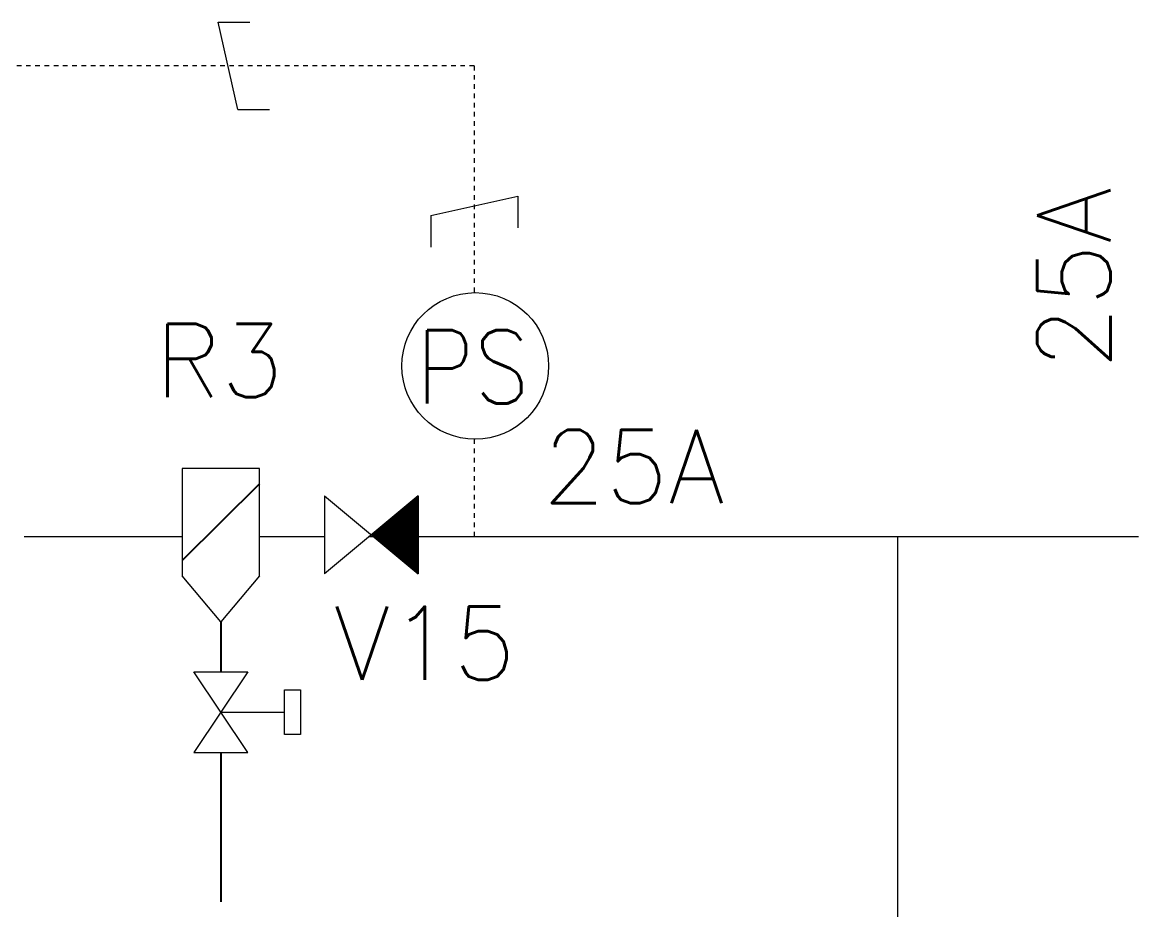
# Model space of a CAD drawing. Extents: x 475189 to 476029, y 1007718 to 1008015.
# Drawn here: x 475650.38 to 475674.39, y 1007788.45 to 1007807.66 of the extents above; entities that cross this region are included whole.
import ezdxf
from ezdxf.enums import TextEntityAlignment as Align

# ---------------------------------------------------------------- set-up
doc = ezdxf.new("R2010")
doc.units = 0
doc.header["$LTSCALE"] = 4
doc.header["$MEASUREMENT"] = 0
doc.linetypes.add('AUSGEZOGEN', pattern=[0])
doc.linetypes.add('HIDDEN', pattern=[0.375, 0.25, -0.125])
doc.layers.get('0').update_dxf_attribs({"linetype": 'CONTINUOUS', "lineweight": 0})
doc.layers.add('4', color=7, linetype='AUSGEZOGEN')
doc.layers.add('R.B', color=6, linetype='CONTINUOUS', lineweight=0)
doc.styles.add('ROMANS', font='ROMANS.SHX')

# ---------------------------------------------------------------- blocks, each defined once
blk = doc.blocks.new('A$C07fd2cc2')
at = {"color": 8, "linetype": 'Continuous'}
for p, q in [((2469.1, 7971.9), (2533.9, 7971.9)), ((2509, 7793.6), (2469.1, 7971.9)), ((2509, 7793.6), (2573.7, 7793.6)), ((2903.6, 7576.4), (3081.9, 7616.2)), ((3081.9, 7616.2), (3081.9, 7551.4)), ((2903.6, 7576.4), (2903.6, 7511.6)), ((2789.6, 6916.9), (2865.7, 6993)), ((2789.7, 6916.8), (2866.7, 6993.9)), ((2789.8, 6916.7), (2867.8, 6994.8)), ((2789.9, 6916.6), (2868.9, 6995.6)), ((2790, 6916.6), (2869.9, 6996.5)), ((2790.1, 6916.5), (2871, 6997.4)), ((2790.2, 6916.3), (2873.1, 6999.2)), ((2790.2, 6916.4), (2872, 6998.3)), ((2790.3, 6916.2), (2874.2, 7000.1)), ((2790.4, 6916.2), (2875.2, 7000.9)), ((2790.5, 6916.1), (2876.3, 7001.8)), ((2790.6, 6916), (2877.3, 7002.7)), ((2790.7, 6915.9), (2878, 7003.1)), ((2790.8, 6915.8), (2878, 7003)), ((2790.9, 6915.8), (2878, 7002.8)), ((2791, 6915.7), (2878, 7002.6)), ((2791.1, 6915.6), (2878, 7002.4)), ((2791.2, 6915.5), (2878, 7002.3)), ((2791.3, 6915.4), (2878, 7002.1)), ((2791.4, 6915.3), (2878, 7001.9)), ((2791.5, 6915.3), (2878, 7001.7)), ((2791.6, 6915.2), (2878, 7001.6)), ((2791.7, 6915.1), (2878, 7001.4)), ((2791.8, 6915), (2878, 7001.2)), ((2791.9, 6914.9), (2878, 7001)), ((2792, 6914.9), (2878, 7000.8)), ((2792.1, 6914.8), (2878, 7000.7)), ((2792.2, 6914.7), (2878, 7000.5)), ((2792.3, 6914.6), (2878, 7000.3)), ((2792.4, 6914.5), (2878, 7000.1)), ((2792.5, 6914.5), (2878, 7000)), ((2792.6, 6914.4), (2878, 6999.8)), ((2792.7, 6914.3), (2878, 6999.6)), ((2792.8, 6914.2), (2878, 6999.4)), ((2792.9, 6914.1), (2878, 6999.3)), ((2792.9, 6914.1), (2878, 6999.1)), ((2793, 6914), (2878, 6998.9)), ((2793.1, 6913.9), (2878, 6998.7)), ((2793.2, 6913.8), (2878, 6998.5)), ((2793.3, 6913.7), (2878, 6998.4)), ((2793.4, 6913.7), (2878, 6998.2)), ((2793.5, 6913.6), (2878, 6998)), ((2793.6, 6913.5), (2878, 6997.8)), ((2793.7, 6913.4), (2878, 6997.7)), ((2793.8, 6913.3), (2878, 6997.5)), ((2793.9, 6913.3), (2878, 6997.3)), ((2794, 6913.2), (2878, 6997.1)), ((2794.1, 6913.1), (2878, 6997)), ((2794.2, 6913), (2878, 6996.8)), ((2794.3, 6912.9), (2878, 6996.6)), ((2794.4, 6912.9), (2878, 6996.4)), ((2794.5, 6912.8), (2878, 6996.2)), ((2794.6, 6912.7), (2878, 6996.1)), ((2794.7, 6912.6), (2878, 6995.9)), ((2794.8, 6912.5), (2878, 6995.7)), ((2794.9, 6912.5), (2878, 6995.5)), ((2795, 6912.4), (2878, 6995.4)), ((2795.1, 6912.3), (2878, 6995.2)), ((2795.2, 6912.2), (2878, 6995)), ((2795.3, 6912.1), (2878, 6994.8)), ((2795.4, 6912.1), (2878, 6994.7)), ((2795.5, 6912), (2878, 6994.5)), ((2795.6, 6911.9), (2878, 6994.3)), ((2795.6, 6911.8), (2878, 6994.1)), ((2795.7, 6911.7), (2878, 6994)), ((2795.8, 6911.7), (2878, 6993.8)), ((2795.9, 6911.6), (2878, 6993.6)), ((2796, 6911.5), (2878, 6993.4)), ((2796.1, 6911.4), (2878, 6993.2)), ((2796.2, 6911.3), (2878, 6993.1)), ((2796.3, 6911.3), (2878, 6992.9)), ((2796.4, 6911.2), (2878, 6992.7)), ((2796.5, 6911.1), (2878, 6992.5)), ((2787.1, 6919), (2838.1, 6970)), ((2787.2, 6918.9), (2839.2, 6970.9)), ((2787.3, 6918.8), (2840.2, 6971.8)), ((2787.4, 6918.7), (2841.3, 6972.7)), ((2787.5, 6918.6), (2843.4, 6974.4)), ((2787.5, 6918.6), (2842.3, 6973.5)), ((2787.6, 6918.5), (2844.5, 6975.3)), ((2787.7, 6918.4), (2845.5, 6976.2)), ((2787.8, 6918.3), (2846.6, 6977.1)), ((2787.9, 6918.2), (2847.7, 6978)), ((2788, 6918.2), (2848.7, 6978.8)), ((2788.1, 6918.1), (2849.8, 6979.7)), ((2788.2, 6918), (2850.8, 6980.6)), ((2788.3, 6917.9), (2851.9, 6981.5)), ((2788.4, 6917.8), (2853, 6982.4)), ((2788.5, 6917.8), (2854, 6983.3)), ((2788.6, 6917.7), (2855.1, 6984.1)), ((2788.7, 6917.6), (2856.1, 6985)), ((2788.8, 6917.5), (2857.2, 6985.9)), ((2788.9, 6917.4), (2858.3, 6986.8)), ((2789, 6917.4), (2859.3, 6987.7)), ((2789.1, 6917.3), (2860.4, 6988.6)), ((2789.2, 6917.2), (2861.4, 6989.4)), ((2789.3, 6917.1), (2862.5, 6990.3)), ((2789.4, 6917), (2863.6, 6991.2)), ((2789.5, 6917), (2864.6, 6992.1)), ((2796.6, 6911), (2878, 6992.4)), ((2796.7, 6910.9), (2878, 6992.2)), ((2796.8, 6910.8), (2878, 6992)), ((2796.9, 6910.8), (2878, 6991.8)), ((2797, 6910.7), (2878, 6991.7)), ((2797.1, 6910.6), (2878, 6991.5)), ((2797.2, 6910.5), (2878, 6991.3)), ((2797.3, 6910.4), (2878, 6991.1)), ((2797.4, 6910.4), (2878, 6990.9)), ((2797.5, 6910.3), (2878, 6990.8)), ((2797.6, 6910.2), (2878, 6990.6)), ((2797.7, 6910.1), (2878, 6990.4)), ((2797.8, 6910), (2878, 6990.2)), ((2797.9, 6910), (2878, 6990.1)), ((2798, 6909.9), (2878, 6989.9)), ((2798.1, 6909.8), (2878, 6989.7)), ((2798.2, 6909.7), (2878, 6989.5)), ((2798.3, 6909.6), (2878, 6989.4)), ((2798.3, 6909.6), (2878, 6989.2)), ((2798.4, 6909.5), (2878, 6989)), ((2798.5, 6909.4), (2878, 6988.8)), ((2798.6, 6909.3), (2878, 6988.6)), ((2798.7, 6909.2), (2878, 6988.5)), ((2798.8, 6909.2), (2878, 6988.3)), ((2798.9, 6909.1), (2878, 6988.1)), ((2799, 6909), (2878, 6987.9)), ((2799.1, 6908.9), (2878, 6987.8)), ((2799.2, 6908.8), (2878, 6987.6)), ((2799.3, 6908.8), (2878, 6987.4)), ((2799.4, 6908.7), (2878, 6987.2)), ((2799.5, 6908.6), (2878, 6987.1)), ((2799.6, 6908.5), (2878, 6986.9)), ((2799.7, 6908.4), (2878, 6986.7)), ((2799.8, 6908.4), (2878, 6986.5)), ((2799.9, 6908.3), (2878, 6986.3)), ((2800, 6908.2), (2878, 6986.2)), ((2800.1, 6908.1), (2878, 6986)), ((2800.2, 6908), (2878, 6985.8)), ((2800.3, 6908), (2878, 6985.6)), ((2800.4, 6907.9), (2878, 6985.5)), ((2800.5, 6907.8), (2878, 6985.3)), ((2800.6, 6907.7), (2878, 6985.1)), ((2800.7, 6907.6), (2878, 6984.9)), ((2800.8, 6907.6), (2878, 6984.8)), ((2800.9, 6907.5), (2878, 6984.6)), ((2801, 6907.4), (2878, 6984.4)), ((2801, 6907.3), (2878, 6984.2)), ((2801.1, 6907.2), (2878, 6984.1)), ((2801.2, 6907.2), (2878, 6983.9)), ((2801.3, 6907.1), (2878, 6983.7)), ((2801.4, 6907), (2878, 6983.5)), ((2801.5, 6906.9), (2878, 6983.3)), ((2801.6, 6906.8), (2878, 6983.2)), ((2801.7, 6906.8), (2878, 6983)), ((2801.8, 6906.7), (2878, 6982.8)), ((2801.9, 6906.6), (2878, 6982.6)), ((2802, 6906.5), (2878, 6982.5)), ((2802.1, 6906.4), (2878, 6982.3)), ((2802.2, 6906.3), (2878, 6982.1)), ((2802.3, 6906.3), (2878, 6981.9)), ((2802.4, 6906.2), (2878, 6981.8)), ((2802.5, 6906.1), (2878, 6981.6)), ((2802.6, 6906), (2878, 6981.4)), ((2802.7, 6905.9), (2878, 6981.2)), ((2802.8, 6905.9), (2878, 6981)), ((2802.9, 6905.8), (2878, 6980.9)), ((2803, 6905.7), (2878, 6980.7)), ((2803.1, 6905.6), (2878, 6980.5)), ((2803.2, 6905.5), (2878, 6980.3)), ((2803.3, 6905.5), (2878, 6980.2)), ((2803.4, 6905.4), (2878, 6980)), ((2803.5, 6905.3), (2878, 6979.8)), ((2803.6, 6905.2), (2878, 6979.6)), ((2803.7, 6905.1), (2878, 6979.5)), ((2803.7, 6905.1), (2878, 6979.3)), ((2803.8, 6905), (2878, 6979.1)), ((2803.9, 6904.9), (2878, 6978.9)), ((2804, 6904.8), (2878, 6978.7)), ((2804.1, 6904.7), (2878, 6978.6)), ((2804.2, 6904.7), (2878, 6978.4)), ((2804.3, 6904.6), (2878, 6978.2)), ((2804.4, 6904.5), (2878, 6978)), ((2804.5, 6904.4), (2878, 6977.9)), ((2804.6, 6904.3), (2878, 6977.7)), ((2804.7, 6904.3), (2878, 6977.5)), ((2804.8, 6904.2), (2878, 6977.3)), ((2804.9, 6904.1), (2878, 6977.2)), ((2805, 6904), (2878, 6977)), ((2805.1, 6903.9), (2878, 6976.8)), ((2805.2, 6903.9), (2878, 6976.6)), ((2805.3, 6903.8), (2878, 6976.4)), ((2805.4, 6903.7), (2878, 6976.3)), ((2805.5, 6903.6), (2878, 6976.1)), ((2805.6, 6903.5), (2878, 6975.9)), ((2805.7, 6903.5), (2878, 6975.7)), ((2805.8, 6903.4), (2878, 6975.6)), ((2805.9, 6903.3), (2878, 6975.4)), ((2806, 6903.2), (2878, 6975.2)), ((2806.1, 6903.1), (2878, 6975)), ((2806.2, 6903.1), (2878, 6974.9)), ((2806.3, 6903), (2878, 6974.7)), ((2806.4, 6902.9), (2878, 6974.5)), ((2806.4, 6902.8), (2878, 6974.3)), ((2806.5, 6902.7), (2878, 6974.2)), ((2806.6, 6902.7), (2878, 6974)), ((2806.7, 6902.6), (2878, 6973.8)), ((2806.8, 6902.5), (2878, 6973.6)), ((2806.9, 6902.4), (2878, 6973.4)), ((2807, 6902.3), (2878, 6973.3)), ((2807.1, 6902.3), (2878, 6973.1)), ((2807.2, 6902.2), (2878, 6972.9)), ((2807.3, 6902.1), (2878, 6972.7)), ((2807.4, 6902), (2878, 6972.6)), ((2807.5, 6901.9), (2878, 6972.4)), ((2807.6, 6901.8), (2878, 6972.2)), ((2807.7, 6901.8), (2878, 6972)), ((2807.8, 6901.7), (2878, 6971.9)), ((2807.9, 6901.6), (2878, 6971.7)), ((2808, 6901.5), (2878, 6971.5)), ((2808.1, 6901.4), (2878, 6971.3)), ((2808.2, 6901.4), (2878, 6971.1)), ((2808.3, 6901.3), (2878, 6971)), ((2808.4, 6901.2), (2878, 6970.8)), ((2808.5, 6901.1), (2878, 6970.6)), ((2808.6, 6901), (2878, 6970.4)), ((2808.7, 6901), (2878, 6970.3)), ((2808.8, 6900.9), (2878, 6970.1)), ((2808.9, 6900.8), (2878, 6969.9)), ((2809, 6900.7), (2878, 6969.7)), ((2784.7, 6921), (2811.6, 6947.9)), ((2784.8, 6920.8), (2813.7, 6949.7)), ((2784.8, 6920.9), (2812.6, 6948.8)), ((2784.9, 6920.7), (2814.8, 6950.6)), ((2785, 6920.7), (2815.8, 6951.4)), ((2785.1, 6920.6), (2816.9, 6952.3)), ((2785.2, 6920.5), (2818, 6953.2)), ((2785.3, 6920.4), (2819, 6954.1)), ((2785.4, 6920.3), (2820.1, 6955)), ((2785.5, 6920.2), (2821.1, 6955.9)), ((2785.6, 6920.2), (2822.2, 6956.7)), ((2785.7, 6920.1), (2823.3, 6957.6)), ((2785.8, 6920), (2824.3, 6958.5)), ((2785.9, 6919.9), (2825.4, 6959.4)), ((2786, 6919.8), (2826.4, 6960.3)), ((2786.1, 6919.8), (2827.5, 6961.2)), ((2786.2, 6919.7), (2828.6, 6962)), ((2786.3, 6919.6), (2829.6, 6962.9)), ((2786.4, 6919.5), (2830.7, 6963.8)), ((2786.5, 6919.4), (2831.7, 6964.7)), ((2786.6, 6919.4), (2832.8, 6965.6)), ((2786.7, 6919.3), (2833.9, 6966.5)), ((2786.8, 6919.2), (2834.9, 6967.4)), ((2786.9, 6919.1), (2836, 6968.2)), ((2787, 6919), (2837, 6969.1)), ((2809.1, 6900.6), (2878, 6969.6)), ((2809.1, 6900.6), (2878, 6969.4)), ((2809.2, 6900.5), (2878, 6969.2)), ((2809.3, 6900.4), (2878, 6969)), ((2809.4, 6900.3), (2878, 6968.8)), ((2809.5, 6900.2), (2878, 6968.7)), ((2809.6, 6900.2), (2878, 6968.5)), ((2809.7, 6900.1), (2878, 6968.3)), ((2809.8, 6900), (2878, 6968.1)), ((2809.9, 6899.9), (2878, 6968)), ((2810, 6899.8), (2878, 6967.8)), ((2810.1, 6899.8), (2878, 6967.6)), ((2810.2, 6899.7), (2878, 6967.4)), ((2810.3, 6899.6), (2878, 6967.3)), ((2810.4, 6899.5), (2878, 6967.1)), ((2810.5, 6899.4), (2878, 6966.9)), ((2810.6, 6899.4), (2878, 6966.7)), ((2810.7, 6899.3), (2878, 6966.5)), ((2810.8, 6899.2), (2878, 6966.4)), ((2810.9, 6899.1), (2878, 6966.2)), ((2811, 6899), (2878, 6966)), ((2811.1, 6899), (2878, 6965.8)), ((2811.2, 6898.9), (2878, 6965.7)), ((2811.3, 6898.8), (2878, 6965.5)), ((2811.4, 6898.7), (2878, 6965.3)), ((2811.5, 6898.6), (2878, 6965.1)), ((2811.6, 6898.6), (2878, 6965)), ((2811.7, 6898.5), (2878, 6964.8)), ((2811.8, 6898.4), (2878, 6964.6)), ((2811.8, 6898.3), (2878, 6964.4)), ((2811.9, 6898.2), (2878, 6964.3)), ((2812, 6898.2), (2878, 6964.1)), ((2812.1, 6898.1), (2878, 6963.9)), ((2812.2, 6898), (2878, 6963.7)), ((2812.3, 6897.9), (2878, 6963.5)), ((2812.4, 6897.8), (2878, 6963.4)), ((2812.5, 6897.8), (2878, 6963.2)), ((2812.6, 6897.7), (2878, 6963)), ((2812.7, 6897.6), (2878, 6962.8)), ((2812.8, 6897.5), (2878, 6962.7)), ((2812.9, 6897.4), (2878, 6962.5)), ((2813, 6897.3), (2878, 6962.3)), ((2813.1, 6897.3), (2878, 6962.1)), ((2813.2, 6897.2), (2878, 6962)), ((2813.3, 6897.1), (2878, 6961.8)), ((2813.4, 6897), (2878, 6961.6)), ((2813.5, 6896.9), (2878, 6961.4)), ((2813.6, 6896.9), (2878, 6961.2)), ((2813.7, 6896.8), (2878, 6961.1)), ((2813.8, 6896.7), (2878, 6960.9)), ((2813.9, 6896.6), (2878, 6960.7)), ((2814, 6896.5), (2878, 6960.5)), ((2814.1, 6896.5), (2878, 6960.4)), ((2814.2, 6896.4), (2878, 6960.2)), ((2814.3, 6896.3), (2878, 6960)), ((2814.4, 6896.2), (2878, 6959.8)), ((2814.4, 6896.1), (2878, 6959.7)), ((2814.5, 6896.1), (2878, 6959.5)), ((2814.6, 6896), (2878, 6959.3)), ((2814.7, 6895.9), (2878, 6959.1)), ((2814.8, 6895.8), (2878, 6958.9)), ((2814.9, 6895.7), (2878, 6958.8)), ((2815, 6895.7), (2878, 6958.6)), ((2815.1, 6895.6), (2878, 6958.4)), ((2815.2, 6895.5), (2878, 6958.2)), ((2815.3, 6895.4), (2878, 6958.1)), ((2815.4, 6895.3), (2878, 6957.9)), ((2815.5, 6895.3), (2878, 6957.7)), ((2815.6, 6895.2), (2878, 6957.5)), ((2815.7, 6895.1), (2878, 6957.4)), ((2815.8, 6895), (2878, 6957.2)), ((2815.9, 6894.9), (2878, 6957)), ((2816, 6894.9), (2878, 6956.8)), ((2816.1, 6894.8), (2878, 6956.7)), ((2816.2, 6894.7), (2878, 6956.5)), ((2816.3, 6894.6), (2878, 6956.3)), ((2816.4, 6894.5), (2878, 6956.1)), ((2816.5, 6894.5), (2878, 6955.9)), ((2816.6, 6894.4), (2878, 6955.8)), ((2816.7, 6894.3), (2878, 6955.6)), ((2816.8, 6894.2), (2878, 6955.4)), ((2816.9, 6894.1), (2878, 6955.2)), ((2817, 6894.1), (2878, 6955.1)), ((2817.1, 6894), (2878, 6954.9)), ((2817.1, 6893.9), (2878, 6954.7)), ((2817.2, 6893.8), (2878, 6954.5)), ((2817.3, 6893.7), (2878, 6954.4)), ((2817.4, 6893.7), (2878, 6954.2)), ((2817.5, 6893.6), (2878, 6954)), ((2817.6, 6893.5), (2878, 6953.8)), ((2817.7, 6893.4), (2878, 6953.6)), ((2817.8, 6893.3), (2878, 6953.5)), ((2817.9, 6893.3), (2878, 6953.3)), ((2818, 6893.2), (2878, 6953.1)), ((2818.1, 6893.1), (2878, 6952.9)), ((2818.2, 6893), (2878, 6952.8)), ((2818.3, 6892.9), (2878, 6952.6)), ((2818.4, 6892.8), (2878, 6952.4)), ((2818.5, 6892.8), (2878, 6952.2)), ((2818.6, 6892.7), (2878, 6952.1)), ((2818.7, 6892.6), (2878, 6951.9)), ((2818.8, 6892.5), (2878, 6951.7)), ((2818.9, 6892.4), (2878, 6951.5)), ((2819, 6892.4), (2878, 6951.3)), ((2819.1, 6892.3), (2878, 6951.2)), ((2819.2, 6892.2), (2878, 6951)), ((2819.3, 6892.1), (2878, 6950.8)), ((2819.4, 6892), (2878, 6950.6)), ((2819.5, 6892), (2878, 6950.5)), ((2819.6, 6891.9), (2878, 6950.3)), ((2819.7, 6891.8), (2878, 6950.1)), ((2819.8, 6891.7), (2878, 6949.9)), ((2819.8, 6891.6), (2878, 6949.8)), ((2819.9, 6891.6), (2878, 6949.6)), ((2820, 6891.5), (2878, 6949.4)), ((2820.1, 6891.4), (2878, 6949.2)), ((2820.2, 6891.3), (2878, 6949)), ((2820.3, 6891.2), (2878, 6948.9)), ((2820.4, 6891.2), (2878, 6948.7)), ((2820.5, 6891.1), (2878, 6948.5)), ((2820.6, 6891), (2878, 6948.3)), ((2820.7, 6890.9), (2878, 6948.2)), ((2820.8, 6890.8), (2878, 6948)), ((2820.9, 6890.8), (2878, 6947.8)), ((2821, 6890.7), (2878, 6947.6)), ((2821.1, 6890.6), (2878, 6947.5)), ((2821.2, 6890.5), (2878, 6947.3)), ((2821.3, 6890.4), (2878, 6947.1)), ((2782.1, 6923.1), (2784, 6924.9)), ((2782.2, 6923), (2785.1, 6925.8)), ((2782.3, 6922.9), (2786.1, 6926.7)), ((2782.4, 6922.8), (2787.2, 6927.6)), ((2782.5, 6922.7), (2788.3, 6928.5)), ((2782.6, 6922.7), (2789.3, 6929.3)), ((2782.7, 6922.6), (2790.4, 6930.2)), ((2782.8, 6922.5), (2791.4, 6931.1)), ((2782.9, 6922.4), (2792.5, 6932)), ((2783, 6922.3), (2793.6, 6932.9)), ((2783.1, 6922.3), (2794.6, 6933.8)), ((2783.2, 6922.2), (2795.7, 6934.6)), ((2783.3, 6922.1), (2796.7, 6935.5)), ((2783.4, 6922), (2797.8, 6936.4)), ((2783.5, 6921.9), (2798.9, 6937.3)), ((2783.6, 6921.9), (2799.9, 6938.2)), ((2783.7, 6921.8), (2801, 6939.1)), ((2783.8, 6921.7), (2802, 6940)), ((2783.9, 6921.6), (2803.1, 6940.8)), ((2784, 6921.5), (2804.2, 6941.7)), ((2784.1, 6921.5), (2805.2, 6942.6)), ((2784.2, 6921.4), (2806.3, 6943.5)), ((2784.3, 6921.3), (2807.3, 6944.4)), ((2784.4, 6921.2), (2808.4, 6945.3)), ((2784.5, 6921.1), (2809.5, 6946.1)), ((2784.6, 6921.1), (2810.5, 6947)), ((2821.4, 6890.4), (2878, 6946.9)), ((2821.5, 6890.3), (2878, 6946.8)), ((2821.6, 6890.2), (2878, 6946.6)), ((2821.7, 6890.1), (2878, 6946.4)), ((2821.8, 6890), (2878, 6946.2)), ((2821.9, 6890), (2878, 6946)), ((2822, 6889.9), (2878, 6945.9)), ((2822.1, 6889.8), (2878, 6945.7)), ((2822.2, 6889.7), (2878, 6945.5)), ((2822.3, 6889.6), (2878, 6945.3)), ((2822.4, 6889.6), (2878, 6945.2)), ((2822.5, 6889.5), (2878, 6945)), ((2822.5, 6889.4), (2878, 6944.8)), ((2822.6, 6889.3), (2878, 6944.6)), ((2822.7, 6889.2), (2878, 6944.5)), ((2822.8, 6889.2), (2878, 6944.3)), ((2822.9, 6889.1), (2878, 6944.1)), ((2823, 6889), (2878, 6943.9)), ((2823.1, 6888.9), (2878, 6943.7)), ((2823.2, 6888.8), (2878, 6943.6)), ((2823.3, 6888.8), (2878, 6943.4)), ((2823.4, 6888.7), (2878, 6943.2)), ((2823.5, 6888.6), (2878, 6943)), ((2823.6, 6888.5), (2878, 6942.9)), ((2823.7, 6888.4), (2878, 6942.7)), ((2823.8, 6888.3), (2878, 6942.5)), ((2823.9, 6888.3), (2878, 6942.3)), ((2824, 6888.2), (2878, 6942.2)), ((2824.1, 6888.1), (2878, 6942)), ((2824.2, 6888), (2878, 6941.8)), ((2824.3, 6887.9), (2878, 6941.6)), ((2824.4, 6887.9), (2878, 6941.4)), ((2824.5, 6887.8), (2878, 6941.3)), ((2824.6, 6887.7), (2878, 6941.1)), ((2824.7, 6887.6), (2878, 6940.9)), ((2824.8, 6887.5), (2878, 6940.7)), ((2824.9, 6887.5), (2878, 6940.6)), ((2825, 6887.4), (2878, 6940.4)), ((2825.1, 6887.3), (2878, 6940.2)), ((2825.2, 6887.2), (2878, 6940)), ((2825.2, 6887.1), (2878, 6939.9)), ((2825.3, 6887.1), (2878, 6939.7)), ((2825.4, 6887), (2878, 6939.5)), ((2825.5, 6886.9), (2878, 6939.3)), ((2825.6, 6886.8), (2878, 6939.1)), ((2825.7, 6886.7), (2878, 6939)), ((2825.8, 6886.7), (2878, 6938.8)), ((2825.9, 6886.6), (2878, 6938.6)), ((2826, 6886.5), (2878, 6938.4)), ((2826.1, 6886.4), (2878, 6938.3)), ((2826.2, 6886.3), (2878, 6938.1)), ((2826.3, 6886.3), (2878, 6937.9)), ((2826.4, 6886.2), (2878, 6937.7)), ((2826.5, 6886.1), (2878, 6937.6)), ((2826.6, 6886), (2878, 6937.4)), ((2826.7, 6885.9), (2878, 6937.2)), ((2826.8, 6885.9), (2878, 6937)), ((2826.9, 6885.8), (2878, 6936.9)), ((2827, 6885.7), (2878, 6936.7)), ((2827.1, 6885.6), (2878, 6936.5)), ((2827.2, 6885.5), (2878, 6936.3)), ((2827.3, 6885.5), (2878, 6936.1)), ((2827.4, 6885.4), (2878, 6936)), ((2827.5, 6885.3), (2878, 6935.8)), ((2827.6, 6885.2), (2878, 6935.6)), ((2827.7, 6885.1), (2878, 6935.4)), ((2827.8, 6885.1), (2878, 6935.3)), ((2827.9, 6885), (2878, 6935.1)), ((2827.9, 6884.9), (2878, 6934.9)), ((2828, 6884.8), (2878, 6934.7)), ((2828.1, 6884.7), (2878, 6934.6)), ((2828.2, 6884.7), (2878, 6934.4)), ((2828.3, 6884.6), (2878, 6934.2)), ((2828.4, 6884.5), (2878, 6934)), ((2828.5, 6884.4), (2878, 6933.8)), ((2828.6, 6884.3), (2878, 6933.7)), ((2828.7, 6884.3), (2878, 6933.5)), ((2828.8, 6884.2), (2878, 6933.3)), ((2828.9, 6884.1), (2878, 6933.1)), ((2829, 6884), (2878, 6933)), ((2829.1, 6883.9), (2878, 6932.8)), ((2829.2, 6883.8), (2878, 6932.6)), ((2829.3, 6883.8), (2878, 6932.4)), ((2829.4, 6883.7), (2878, 6932.3)), ((2829.5, 6883.6), (2878, 6932.1)), ((2829.6, 6883.5), (2878, 6931.9)), ((2829.7, 6883.4), (2878, 6931.7)), ((2829.8, 6883.4), (2878, 6931.5)), ((2829.9, 6883.3), (2878, 6931.4)), ((2830, 6883.2), (2878, 6931.2)), ((2830.1, 6883.1), (2878, 6931)), ((2830.2, 6883), (2878, 6930.8)), ((2830.3, 6883), (2878, 6930.7)), ((2830.4, 6882.9), (2878, 6930.5)), ((2830.5, 6882.8), (2878, 6930.3)), ((2830.6, 6882.7), (2878, 6930.1)), ((2830.6, 6882.6), (2878, 6930)), ((2830.7, 6882.6), (2878, 6929.8)), ((2830.8, 6882.5), (2878, 6929.6)), ((2830.9, 6882.4), (2878, 6929.4)), ((2831, 6882.3), (2878, 6929.3)), ((2831.1, 6882.2), (2878, 6929.1)), ((2831.2, 6882.2), (2878, 6928.9)), ((2831.3, 6882.1), (2878, 6928.7)), ((2831.4, 6882), (2878, 6928.5)), ((2831.5, 6881.9), (2878, 6928.4)), ((2831.6, 6881.8), (2878, 6928.2)), ((2831.7, 6881.8), (2878, 6928)), ((2831.8, 6881.7), (2878, 6927.8)), ((2831.9, 6881.6), (2878, 6927.7)), ((2832, 6881.5), (2878, 6927.5)), ((2832.1, 6881.4), (2878, 6927.3)), ((2832.2, 6881.4), (2878, 6927.1)), ((2832.3, 6881.3), (2878, 6927)), ((2832.4, 6881.2), (2878, 6926.8)), ((2832.5, 6881.1), (2878, 6926.6)), ((2832.6, 6881), (2878, 6926.4)), ((2832.7, 6881), (2878, 6926.2)), ((2832.8, 6880.9), (2878, 6926.1)), ((2832.9, 6880.8), (2878, 6925.9)), ((2833, 6880.7), (2878, 6925.7)), ((2833.1, 6880.6), (2878, 6925.5)), ((2833.2, 6880.6), (2878, 6925.4)), ((2833.3, 6880.5), (2878, 6925.2)), ((2833.3, 6880.4), (2878, 6925)), ((2833.4, 6880.3), (2878, 6924.8)), ((2833.5, 6880.2), (2878, 6924.7)), ((2833.6, 6880.2), (2878, 6924.5)), ((2782.1, 6923.1), (2783, 6924)), ((2833.7, 6880.1), (2878, 6924.3)), ((2833.8, 6880), (2878, 6924.1)), ((2833.9, 6879.9), (2878, 6923.9)), ((2834, 6879.8), (2878, 6923.8)), ((2834.1, 6879.8), (2878, 6923.6)), ((2834.2, 6879.7), (2878, 6923.4)), ((2834.3, 6879.6), (2878, 6923.2)), ((2834.4, 6879.5), (2878, 6923.1)), ((2834.5, 6879.4), (2878, 6922.9)), ((2834.6, 6879.4), (2878, 6922.7)), ((2834.7, 6879.3), (2878, 6922.5)), ((2834.8, 6879.2), (2878, 6922.4)), ((2834.9, 6879.1), (2878, 6922.2)), ((2835, 6879), (2878, 6922)), ((2835.1, 6878.9), (2878, 6921.8)), ((2835.2, 6878.9), (2878, 6921.6)), ((2835.3, 6878.8), (2878, 6921.5)), ((2835.4, 6878.7), (2878, 6921.3)), ((2835.5, 6878.6), (2878, 6921.1)), ((2835.6, 6878.5), (2878, 6920.9)), ((2835.7, 6878.5), (2878, 6920.8)), ((2835.8, 6878.4), (2878, 6920.6)), ((2835.9, 6878.3), (2878, 6920.4)), ((2836, 6878.2), (2878, 6920.2)), ((2836, 6878.1), (2878, 6920.1)), ((2836.1, 6878.1), (2878, 6919.9)), ((2836.2, 6878), (2878, 6919.7)), ((2836.3, 6877.9), (2878, 6919.5)), ((2836.4, 6877.8), (2878, 6919.4)), ((2836.5, 6877.7), (2878, 6919.2)), ((2836.6, 6877.7), (2878, 6919)), ((2836.7, 6877.6), (2878, 6918.8)), ((2836.8, 6877.5), (2878, 6918.6)), ((2836.9, 6877.4), (2878, 6918.5)), ((2837, 6877.3), (2878, 6918.3)), ((2837.1, 6877.3), (2878, 6918.1)), ((2837.2, 6877.2), (2878, 6917.9)), ((2837.3, 6877.1), (2878, 6917.8)), ((2837.4, 6877), (2878, 6917.6)), ((2837.5, 6876.9), (2878, 6917.4)), ((2837.6, 6876.9), (2878, 6917.2)), ((2837.7, 6876.8), (2878, 6917.1)), ((2837.8, 6876.7), (2878, 6916.9)), ((2837.9, 6876.6), (2878, 6916.7)), ((2838, 6876.5), (2878, 6916.5)), ((2838.1, 6876.5), (2878, 6916.3)), ((2838.2, 6876.4), (2878, 6916.2)), ((2838.3, 6876.3), (2878, 6916)), ((2838.4, 6876.2), (2878, 6915.8)), ((2838.5, 6876.1), (2878, 6915.6)), ((2838.6, 6876.1), (2878, 6915.5)), ((2838.7, 6876), (2878, 6915.3)), ((2838.7, 6875.9), (2878, 6915.1)), ((2838.8, 6875.8), (2878, 6914.9)), ((2838.9, 6875.7), (2878, 6914.8)), ((2839, 6875.7), (2878, 6914.6)), ((2839.1, 6875.6), (2878, 6914.4)), ((2839.2, 6875.5), (2878, 6914.2)), ((2839.3, 6875.4), (2878, 6914)), ((2839.4, 6875.3), (2878, 6913.9)), ((2839.5, 6875.3), (2878, 6913.7)), ((2839.6, 6875.2), (2878, 6913.5)), ((2839.7, 6875.1), (2878, 6913.3)), ((2839.8, 6875), (2878, 6913.2)), ((2839.9, 6874.9), (2878, 6913)), ((2840, 6874.9), (2878, 6912.8)), ((2840.1, 6874.8), (2878, 6912.6)), ((2840.2, 6874.7), (2878, 6912.5)), ((2840.3, 6874.6), (2878, 6912.3)), ((2840.4, 6874.5), (2878, 6912.1)), ((2840.5, 6874.4), (2878, 6911.9)), ((2840.6, 6874.4), (2878, 6911.7)), ((2840.7, 6874.3), (2878, 6911.6)), ((2840.8, 6874.2), (2878, 6911.4)), ((2840.9, 6874.1), (2878, 6911.2)), ((2841, 6874), (2878, 6911)), ((2841.1, 6874), (2878, 6910.9)), ((2841.2, 6873.9), (2878, 6910.7)), ((2841.3, 6873.8), (2878, 6910.5)), ((2841.4, 6873.7), (2878, 6910.3)), ((2841.4, 6873.6), (2878, 6910.2)), ((2841.5, 6873.6), (2878, 6910)), ((2841.6, 6873.5), (2878, 6909.8)), ((2841.7, 6873.4), (2878, 6909.6)), ((2841.8, 6873.3), (2878, 6909.5)), ((2841.9, 6873.2), (2878, 6909.3)), ((2842, 6873.2), (2878, 6909.1)), ((2842.1, 6873.1), (2878, 6908.9)), ((2842.2, 6873), (2878, 6908.7)), ((2842.3, 6872.9), (2878, 6908.6)), ((2842.4, 6872.8), (2878, 6908.4)), ((2842.5, 6872.8), (2878, 6908.2)), ((2842.6, 6872.7), (2878, 6908)), ((2842.7, 6872.6), (2878, 6907.9)), ((2842.8, 6872.5), (2878, 6907.7)), ((2842.9, 6872.4), (2878, 6907.5)), ((2843, 6872.4), (2878, 6907.3)), ((2843.1, 6872.3), (2878, 6907.2)), ((2843.2, 6872.2), (2878, 6907)), ((2843.3, 6872.1), (2878, 6906.8)), ((2843.4, 6872), (2878, 6906.6)), ((2843.5, 6872), (2878, 6906.4)), ((2843.6, 6871.9), (2878, 6906.3)), ((2843.7, 6871.8), (2878, 6906.1)), ((2843.8, 6871.7), (2878, 6905.9)), ((2843.9, 6871.6), (2878, 6905.7)), ((2844, 6871.6), (2878, 6905.6)), ((2844.1, 6871.5), (2878, 6905.4)), ((2844.1, 6871.4), (2878, 6905.2)), ((2844.2, 6871.3), (2878, 6905)), ((2844.3, 6871.2), (2878, 6904.9)), ((2844.4, 6871.2), (2878, 6904.7)), ((2844.5, 6871.1), (2878, 6904.5)), ((2844.6, 6871), (2878, 6904.3)), ((2844.7, 6870.9), (2878, 6904.1)), ((2844.8, 6870.8), (2878, 6904)), ((2844.9, 6870.8), (2878, 6903.8)), ((2845, 6870.7), (2878, 6903.6)), ((2845.1, 6870.6), (2878, 6903.4)), ((2845.2, 6870.5), (2878, 6903.3)), ((2845.3, 6870.4), (2878, 6903.1)), ((2845.4, 6870.4), (2878, 6902.9)), ((2845.5, 6870.3), (2878, 6902.7)), ((2845.6, 6870.2), (2878, 6902.6)), ((2845.7, 6870.1), (2878, 6902.4)), ((2845.8, 6870), (2878, 6902.2)), ((2845.9, 6869.9), (2878, 6902)), ((2846, 6869.9), (2878, 6901.8)), ((2846.1, 6869.8), (2878, 6901.7)), ((2846.2, 6869.7), (2878, 6901.5)), ((2846.3, 6869.6), (2878, 6901.3)), ((2846.4, 6869.5), (2878, 6901.1)), ((2846.5, 6869.5), (2878, 6901)), ((2846.6, 6869.4), (2878, 6900.8)), ((2846.7, 6869.3), (2878, 6900.6)), ((2846.8, 6869.2), (2878, 6900.4)), ((2846.8, 6869.1), (2878, 6900.3)), ((2846.9, 6869.1), (2878, 6900.1)), ((2847, 6869), (2878, 6899.9)), ((2847.1, 6868.9), (2878, 6899.7)), ((2847.2, 6868.8), (2878, 6899.6)), ((2847.3, 6868.7), (2878, 6899.4)), ((2847.4, 6868.7), (2878, 6899.2)), ((2847.5, 6868.6), (2878, 6899)), ((2847.6, 6868.5), (2878, 6898.8)), ((2847.7, 6868.4), (2878, 6898.7)), ((2847.8, 6868.3), (2878, 6898.5)), ((2847.9, 6868.3), (2878, 6898.3)), ((2848, 6868.2), (2878, 6898.1)), ((2848.1, 6868.1), (2878, 6898)), ((2848.2, 6868), (2878, 6897.8)), ((2848.3, 6867.9), (2878, 6897.6)), ((2848.4, 6867.9), (2878, 6897.4)), ((2848.5, 6867.8), (2878, 6897.3)), ((2848.6, 6867.7), (2878, 6897.1)), ((2848.7, 6867.6), (2878, 6896.9)), ((2848.8, 6867.5), (2878, 6896.7)), ((2848.9, 6867.5), (2878, 6896.5)), ((2849, 6867.4), (2878, 6896.4)), ((2849.1, 6867.3), (2878, 6896.2)), ((2849.2, 6867.2), (2878, 6896)), ((2849.3, 6867.1), (2878, 6895.8)), ((2849.4, 6867.1), (2878, 6895.7)), ((2849.5, 6867), (2878, 6895.5)), ((2849.5, 6866.9), (2878, 6895.3)), ((2849.6, 6866.8), (2878, 6895.1)), ((2849.7, 6866.7), (2878, 6895)), ((2849.8, 6866.7), (2878, 6894.8)), ((2849.9, 6866.6), (2878, 6894.6)), ((2850, 6866.5), (2878, 6894.4)), ((2850.1, 6866.4), (2878, 6894.2)), ((2850.2, 6866.3), (2878, 6894.1)), ((2850.3, 6866.3), (2878, 6893.9)), ((2850.4, 6866.2), (2878, 6893.7)), ((2850.5, 6866.1), (2878, 6893.5)), ((2850.6, 6866), (2878, 6893.4)), ((2850.7, 6865.9), (2878, 6893.2)), ((2850.8, 6865.9), (2878, 6893)), ((2850.9, 6865.8), (2878, 6892.8)), ((2851, 6865.7), (2878, 6892.7)), ((2851.1, 6865.6), (2878, 6892.5)), ((2851.2, 6865.5), (2878, 6892.3)), ((2851.3, 6865.4), (2878, 6892.1)), ((2851.4, 6865.4), (2878, 6892)), ((2851.5, 6865.3), (2878, 6891.8)), ((2851.6, 6865.2), (2878, 6891.6)), ((2851.7, 6865.1), (2878, 6891.4)), ((2851.8, 6865), (2878, 6891.2)), ((2851.9, 6865), (2878, 6891.1)), ((2852, 6864.9), (2878, 6890.9)), ((2852.1, 6864.8), (2878, 6890.7)), ((2852.2, 6864.7), (2878, 6890.5)), ((2852.2, 6864.6), (2878, 6890.4)), ((2852.3, 6864.6), (2878, 6890.2)), ((2852.4, 6864.5), (2878, 6890)), ((2852.5, 6864.4), (2878, 6889.8)), ((2852.6, 6864.3), (2878, 6889.7)), ((2852.7, 6864.2), (2878, 6889.5)), ((2852.8, 6864.2), (2878, 6889.3)), ((2852.9, 6864.1), (2878, 6889.1)), ((2853, 6864), (2878, 6888.9)), ((2853.1, 6863.9), (2878, 6888.8)), ((2853.2, 6863.8), (2878, 6888.6)), ((2853.3, 6863.8), (2878, 6888.4)), ((2853.4, 6863.7), (2878, 6888.2)), ((2853.5, 6863.6), (2878, 6888.1)), ((2853.6, 6863.5), (2878, 6887.9)), ((2853.7, 6863.4), (2878, 6887.7)), ((2853.8, 6863.4), (2878, 6887.5)), ((2853.9, 6863.3), (2878, 6887.4)), ((2854, 6863.2), (2878, 6887.2)), ((2854.1, 6863.1), (2878, 6887)), ((2854.2, 6863), (2878, 6886.8)), ((2854.3, 6863), (2878, 6886.6)), ((2854.4, 6862.9), (2878, 6886.5)), ((2854.5, 6862.8), (2878, 6886.3)), ((2854.6, 6862.7), (2878, 6886.1)), ((2854.7, 6862.6), (2878, 6885.9)), ((2854.8, 6862.6), (2878, 6885.8)), ((2854.9, 6862.5), (2878, 6885.6)), ((2854.9, 6862.4), (2878, 6885.4)), ((2855, 6862.3), (2878, 6885.2)), ((2855.1, 6862.2), (2878, 6885.1)), ((2855.2, 6862.2), (2878, 6884.9)), ((2855.3, 6862.1), (2878, 6884.7)), ((2855.4, 6862), (2878, 6884.5)), ((2855.5, 6861.9), (2878, 6884.3)), ((2855.6, 6861.8), (2878, 6884.2)), ((2855.7, 6861.8), (2878, 6884)), ((2855.8, 6861.7), (2878, 6883.8)), ((2855.9, 6861.6), (2878, 6883.6)), ((2856, 6861.5), (2878, 6883.5)), ((2856.1, 6861.4), (2878, 6883.3)), ((2856.2, 6861.4), (2878, 6883.1)), ((2856.3, 6861.3), (2878, 6882.9)), ((2856.4, 6861.2), (2878, 6882.8)), ((2856.5, 6861.1), (2878, 6882.6)), ((2856.6, 6861), (2878, 6882.4)), ((2856.7, 6860.9), (2878, 6882.2)), ((2856.8, 6860.9), (2878, 6882.1)), ((2856.9, 6860.8), (2878, 6881.9)), ((2857, 6860.7), (2878, 6881.7)), ((2857.1, 6860.6), (2878, 6881.5)), ((2857.2, 6860.5), (2878, 6881.3)), ((2857.3, 6860.5), (2878, 6881.2)), ((2857.4, 6860.4), (2878, 6881)), ((2857.5, 6860.3), (2878, 6880.8)), ((2857.6, 6860.2), (2878, 6880.6)), ((2857.6, 6860.1), (2878, 6880.5)), ((2857.7, 6860.1), (2878, 6880.3)), ((2857.8, 6860), (2878, 6880.1)), ((2857.9, 6859.9), (2878, 6879.9)), ((2858, 6859.8), (2878, 6879.8)), ((2858.1, 6859.7), (2878, 6879.6)), ((2858.2, 6859.7), (2878, 6879.4)), ((2858.3, 6859.6), (2878, 6879.2)), ((2858.4, 6859.5), (2878, 6879)), ((2858.5, 6859.4), (2878, 6878.9)), ((2858.6, 6859.3), (2878, 6878.7)), ((2858.7, 6859.3), (2878, 6878.5)), ((2858.8, 6859.2), (2878, 6878.3)), ((2858.9, 6859.1), (2878, 6878.2)), ((2859, 6859), (2878, 6878)), ((2859.1, 6858.9), (2878, 6877.8)), ((2859.2, 6858.9), (2878, 6877.6)), ((2859.3, 6858.8), (2878, 6877.5)), ((2859.4, 6858.7), (2878, 6877.3)), ((2859.5, 6858.6), (2878, 6877.1)), ((2859.6, 6858.5), (2878, 6876.9)), ((2859.7, 6858.5), (2878, 6876.7)), ((2859.8, 6858.4), (2878, 6876.6)), ((2859.9, 6858.3), (2878, 6876.4)), ((2860, 6858.2), (2878, 6876.2)), ((2860.1, 6858.1), (2878, 6876)), ((2860.2, 6858.1), (2878, 6875.9)), ((2860.3, 6858), (2878, 6875.7)), ((2860.3, 6857.9), (2878, 6875.5)), ((2860.4, 6857.8), (2878, 6875.3)), ((2860.5, 6857.7), (2878, 6875.2)), ((2860.6, 6857.7), (2878, 6875)), ((2860.7, 6857.6), (2878, 6874.8)), ((2860.8, 6857.5), (2878, 6874.6)), ((2860.9, 6857.4), (2878, 6874.4)), ((2861, 6857.3), (2878, 6874.3)), ((2861.1, 6857.3), (2878, 6874.1)), ((2861.2, 6857.2), (2878, 6873.9)), ((2861.3, 6857.1), (2878, 6873.7)), ((2861.4, 6857), (2878, 6873.6)), ((2861.5, 6856.9), (2878, 6873.4)), ((2861.6, 6856.9), (2878, 6873.2)), ((2861.7, 6856.8), (2878, 6873)), ((2861.8, 6856.7), (2878, 6872.9)), ((2861.9, 6856.6), (2878, 6872.7)), ((2862, 6856.5), (2878, 6872.5)), ((2862.1, 6856.4), (2878, 6872.3)), ((2862.2, 6856.4), (2878, 6872.2)), ((2862.3, 6856.3), (2878, 6872)), ((2862.4, 6856.2), (2878, 6871.8)), ((2862.5, 6856.1), (2878, 6871.6)), ((2862.6, 6856), (2878, 6871.4)), ((2862.7, 6856), (2878, 6871.3)), ((2862.8, 6855.9), (2878, 6871.1)), ((2862.9, 6855.8), (2878, 6870.9)), ((2863, 6855.7), (2878, 6870.7)), ((2863, 6855.6), (2878, 6870.6)), ((2863.1, 6855.6), (2878, 6870.4)), ((2863.2, 6855.5), (2878, 6870.2)), ((2863.3, 6855.4), (2878, 6870)), ((2863.4, 6855.3), (2878, 6869.9)), ((2863.5, 6855.2), (2878, 6869.7)), ((2863.6, 6855.2), (2878, 6869.5)), ((2863.7, 6855.1), (2878, 6869.3)), ((2863.8, 6855), (2878, 6869.1)), ((2863.9, 6854.9), (2878, 6869)), ((2864, 6854.8), (2878, 6868.8)), ((2864.1, 6854.8), (2878, 6868.6)), ((2864.2, 6854.7), (2878, 6868.4)), ((2864.3, 6854.6), (2878, 6868.3)), ((2864.4, 6854.5), (2878, 6868.1)), ((2864.5, 6854.4), (2878, 6867.9)), ((2864.6, 6854.4), (2878, 6867.7)), ((2864.7, 6854.3), (2878, 6867.6)), ((2864.8, 6854.2), (2878, 6867.4)), ((2864.9, 6854.1), (2878, 6867.2)), ((2865, 6854), (2878, 6867)), ((2865.1, 6854), (2878, 6866.8)), ((2865.2, 6853.9), (2878, 6866.7)), ((2865.3, 6853.8), (2878, 6866.5)), ((2865.4, 6853.7), (2878, 6866.3)), ((2865.5, 6853.6), (2878, 6866.1)), ((2865.6, 6853.6), (2878, 6866)), ((2865.7, 6853.5), (2878, 6865.8)), ((2865.7, 6853.4), (2878, 6865.6)), ((2865.8, 6853.3), (2878, 6865.4)), ((2865.9, 6853.2), (2878, 6865.3)), ((2866, 6853.2), (2878, 6865.1)), ((2866.1, 6853.1), (2878, 6864.9)), ((2866.2, 6853), (2878, 6864.7)), ((2866.3, 6852.9), (2878, 6864.5)), ((2866.4, 6852.8), (2878, 6864.4)), ((2866.5, 6852.8), (2878, 6864.2)), ((2866.6, 6852.7), (2878, 6864)), ((2866.7, 6852.6), (2878, 6863.8)), ((2866.8, 6852.5), (2878, 6863.7)), ((2866.9, 6852.4), (2878, 6863.5)), ((2867, 6852.4), (2878, 6863.3)), ((2867.1, 6852.3), (2878, 6863.1)), ((2867.2, 6852.2), (2878, 6863)), ((2867.3, 6852.1), (2878, 6862.8)), ((2867.4, 6852), (2878, 6862.6)), ((2867.5, 6851.9), (2878, 6862.4)), ((2867.6, 6851.9), (2878, 6862.3)), ((2867.7, 6851.8), (2878, 6862.1)), ((2867.8, 6851.7), (2878, 6861.9)), ((2867.9, 6851.6), (2878, 6861.7)), ((2868, 6851.5), (2878, 6861.5)), ((2868.1, 6851.5), (2878, 6861.4)), ((2868.2, 6851.4), (2878, 6861.2)), ((2868.3, 6851.3), (2878, 6861)), ((2868.4, 6851.2), (2878, 6860.8)), ((2868.4, 6851.1), (2878, 6860.7)), ((2868.5, 6851.1), (2878, 6860.5)), ((2868.6, 6851), (2878, 6860.3)), ((2868.7, 6850.9), (2878, 6860.1)), ((2868.8, 6850.8), (2878, 6860)), ((2868.9, 6850.7), (2878, 6859.8)), ((2869, 6850.7), (2878, 6859.6)), ((2869.1, 6850.6), (2878, 6859.4)), ((2869.2, 6850.5), (2878, 6859.2)), ((2869.3, 6850.4), (2878, 6859.1)), ((2869.4, 6850.3), (2878, 6858.9)), ((2869.5, 6850.3), (2878, 6858.7)), ((2869.6, 6850.2), (2878, 6858.5)), ((2869.7, 6850.1), (2878, 6858.4)), ((2869.8, 6850), (2878, 6858.2)), ((2869.9, 6849.9), (2878, 6858)), ((2870, 6849.9), (2878, 6857.8)), ((2870.1, 6849.8), (2878, 6857.7)), ((2870.2, 6849.7), (2878, 6857.5)), ((2870.3, 6849.6), (2878, 6857.3)), ((2870.4, 6849.5), (2878, 6857.1)), ((2870.5, 6849.5), (2878, 6856.9)), ((2870.6, 6849.4), (2878, 6856.8)), ((2870.7, 6849.3), (2878, 6856.6)), ((2870.8, 6849.2), (2878, 6856.4)), ((2870.9, 6849.1), (2878, 6856.2)), ((2871, 6849.1), (2878, 6856.1)), ((2871.1, 6849), (2878, 6855.9)), ((2871.1, 6848.9), (2878, 6855.7)), ((2871.2, 6848.8), (2878, 6855.5)), ((2871.3, 6848.7), (2878, 6855.4)), ((2871.4, 6848.7), (2878, 6855.2)), ((2871.5, 6848.6), (2878, 6855)), ((2871.6, 6848.5), (2878, 6854.8)), ((2871.7, 6848.4), (2878, 6854.7)), ((2871.8, 6848.3), (2878, 6854.5)), ((2871.9, 6848.3), (2878, 6854.3)), ((2872, 6848.2), (2878, 6854.1)), ((2872.1, 6848.1), (2878, 6853.9)), ((2872.2, 6848), (2878, 6853.8)), ((2872.3, 6847.9), (2878, 6853.6)), ((2872.4, 6847.9), (2878, 6853.4)), ((2872.5, 6847.8), (2878, 6853.2)), ((2872.6, 6847.7), (2878, 6853.1)), ((2872.7, 6847.6), (2878, 6852.9)), ((2872.8, 6847.5), (2878, 6852.7)), ((2872.9, 6847.4), (2878, 6852.5)), ((2873, 6847.4), (2878, 6852.4)), ((2873.1, 6847.3), (2878, 6852.2)), ((2873.2, 6847.2), (2878, 6852)), ((2873.3, 6847.1), (2878, 6851.8)), ((2873.4, 6847), (2878, 6851.6)), ((2873.5, 6847), (2878, 6851.5)), ((2873.6, 6846.9), (2878, 6851.3)), ((2873.7, 6846.8), (2878, 6851.1)), ((2873.8, 6846.7), (2878, 6850.9)), ((2873.8, 6846.6), (2878, 6850.8)), ((2873.9, 6846.6), (2878, 6850.6)), ((2874, 6846.5), (2878, 6850.4)), ((2874.1, 6846.4), (2878, 6850.2)), ((2874.2, 6846.3), (2878, 6850.1)), ((2874.3, 6846.2), (2878, 6849.9)), ((2874.4, 6846.2), (2878, 6849.7)), ((2874.5, 6846.1), (2878, 6849.5)), ((2874.6, 6846), (2878, 6849.3)), ((2874.7, 6845.9), (2878, 6849.2)), ((2874.8, 6845.8), (2878, 6849)), ((2874.9, 6845.8), (2878, 6848.8)), ((2875, 6845.7), (2878, 6848.6)), ((2875.1, 6845.6), (2878, 6848.5)), ((2875.2, 6845.5), (2878, 6848.3)), ((2875.3, 6845.4), (2878, 6848.1)), ((2875.4, 6845.4), (2878, 6847.9)), ((2875.5, 6845.3), (2878, 6847.8)), ((2875.6, 6845.2), (2878, 6847.6)), ((2875.7, 6845.1), (2878, 6847.4)), ((2875.8, 6845), (2878, 6847.2)), ((2875.9, 6845), (2878, 6847)), ((2876, 6844.9), (2878, 6846.9)), ((2876.1, 6844.8), (2878, 6846.7)), ((2876.2, 6844.7), (2878, 6846.5)), ((2876.3, 6844.6), (2878, 6846.3)), ((2876.4, 6844.6), (2878, 6846.2)), ((2876.5, 6844.5), (2878, 6846)), ((2876.5, 6844.4), (2878, 6845.8)), ((2876.6, 6844.3), (2878, 6845.6)), ((2876.7, 6844.2), (2878, 6845.5)), ((2876.8, 6844.2), (2878, 6845.3)), ((2876.9, 6844.1), (2878, 6845.1)), ((2877, 6844), (2878, 6844.9)), ((2877.1, 6843.9), (2878, 6844.8)), ((2877.2, 6843.8), (2878, 6844.6)), ((2877.3, 6843.8), (2878, 6844.4)), ((2877.4, 6843.7), (2878, 6844.2)), ((2877.5, 6843.6), (2878, 6844)), ((2877.6, 6843.5), (2878, 6843.9)), ((2877.7, 6843.4), (2878, 6843.7)), ((2877.8, 6843.4), (2878, 6843.5)), ((2877.9, 6843.3), (2878, 6843.3))]:
    blk.add_line(p, q, dxfattribs=at)
at = {"color": 8, "linetype": 'HIDDEN'}
for p, q in [((2992.7, 7882.8), (1085, 7882.8)), ((2992.7, 7882.8), (2992.7, 7418.6)), ((2992.7, 7118.7), (2992.7, 6918.9))]:
    blk.add_line(p, q, dxfattribs=at)
at = {"color": 8}
for p, q in [((2395, 7059.2), (2395, 6839.2)), ((2553.5, 7059.2), (2395, 7059.2)), ((2553.5, 6839.2), (2553.5, 7059.2)), ((2686, 7003.2), (2878, 6843.2)), ((2878, 7003.2), (2686, 6843.2)), ((2686, 7003.2), (2686, 6843.2)), ((2878, 7003.2), (2878, 6843.2)), ((2395, 6918.9), (2071.8, 6918.9)), ((2686, 6918.9), (2553.5, 6918.9)), ((4351.7, 6918.9), (2776.8, 6918.9)), ((3858.5, 6918.9), (3858.5, 5520.6)), ((2474.2, 6745), (2395, 6839.2)), ((2553.5, 6839.2), (2474.2, 6745)), ((2419.2, 6643), (2529.2, 6643)), ((2529.2, 6643), (2419.2, 6478)), ((2529.2, 6478), (2419.2, 6643)), ((2604.4, 6606), (2637.5, 6606)), ((2604.4, 6515), (2604.4, 6606)), ((2637.5, 6606), (2637.5, 6515)), ((2474.2, 6560.5), (2604.4, 6560.5)), ((2637.5, 6515), (2604.4, 6515)), ((2419.2, 6478), (2529.2, 6478))]:
    blk.add_line(p, q, dxfattribs=at)
blk.add_circle((2994.7, 7268.7), 150, dxfattribs=at)
at = {"layer": '4', "color": 8}
for p, q in [((2553.5, 7027.8), (2395, 6870.6)), ((2474.2, 6745), (2474.2, 6643)), ((2474.2, 6478), (2474.2, 6172.1))]:
    blk.add_line(p, q, dxfattribs=at)
at = {"color": 8, "style": 'ROMANS'}
blk.add_text('25A', height=150, rotation=90, dxfattribs=at).set_placement((4294.6, 7261.8))
for s, p in [('R3', (2602.8, 7204.8)), ('V15', (3078.1, 6626.4))]:
    blk.add_text(s, height=150, dxfattribs=at).set_placement(p, align=Align.RIGHT)
at = {"color": 8, "style": 'ROMANS', "width": 0.88}
blk.add_text('PS', height=150, dxfattribs=at).set_placement((2873.8, 7192))
at = {"color": 8, "style": 'ROMANS'}
blk.add_text('25A', height=150, dxfattribs=at).set_placement((3132.4, 6988))

msp = doc.modelspace()

# ---------------------------------------------------------------- block references
at = {"layer": 'R.B', "xscale": 0.01057760885816948, "yscale": 0.01057760885816948, "zscale": 0.01057760885816948}
msp.add_blockref('A$C07fd2cc2', (475628.506, 1007723.332), dxfattribs=at)

doc.saveas('drawing.dxf')
